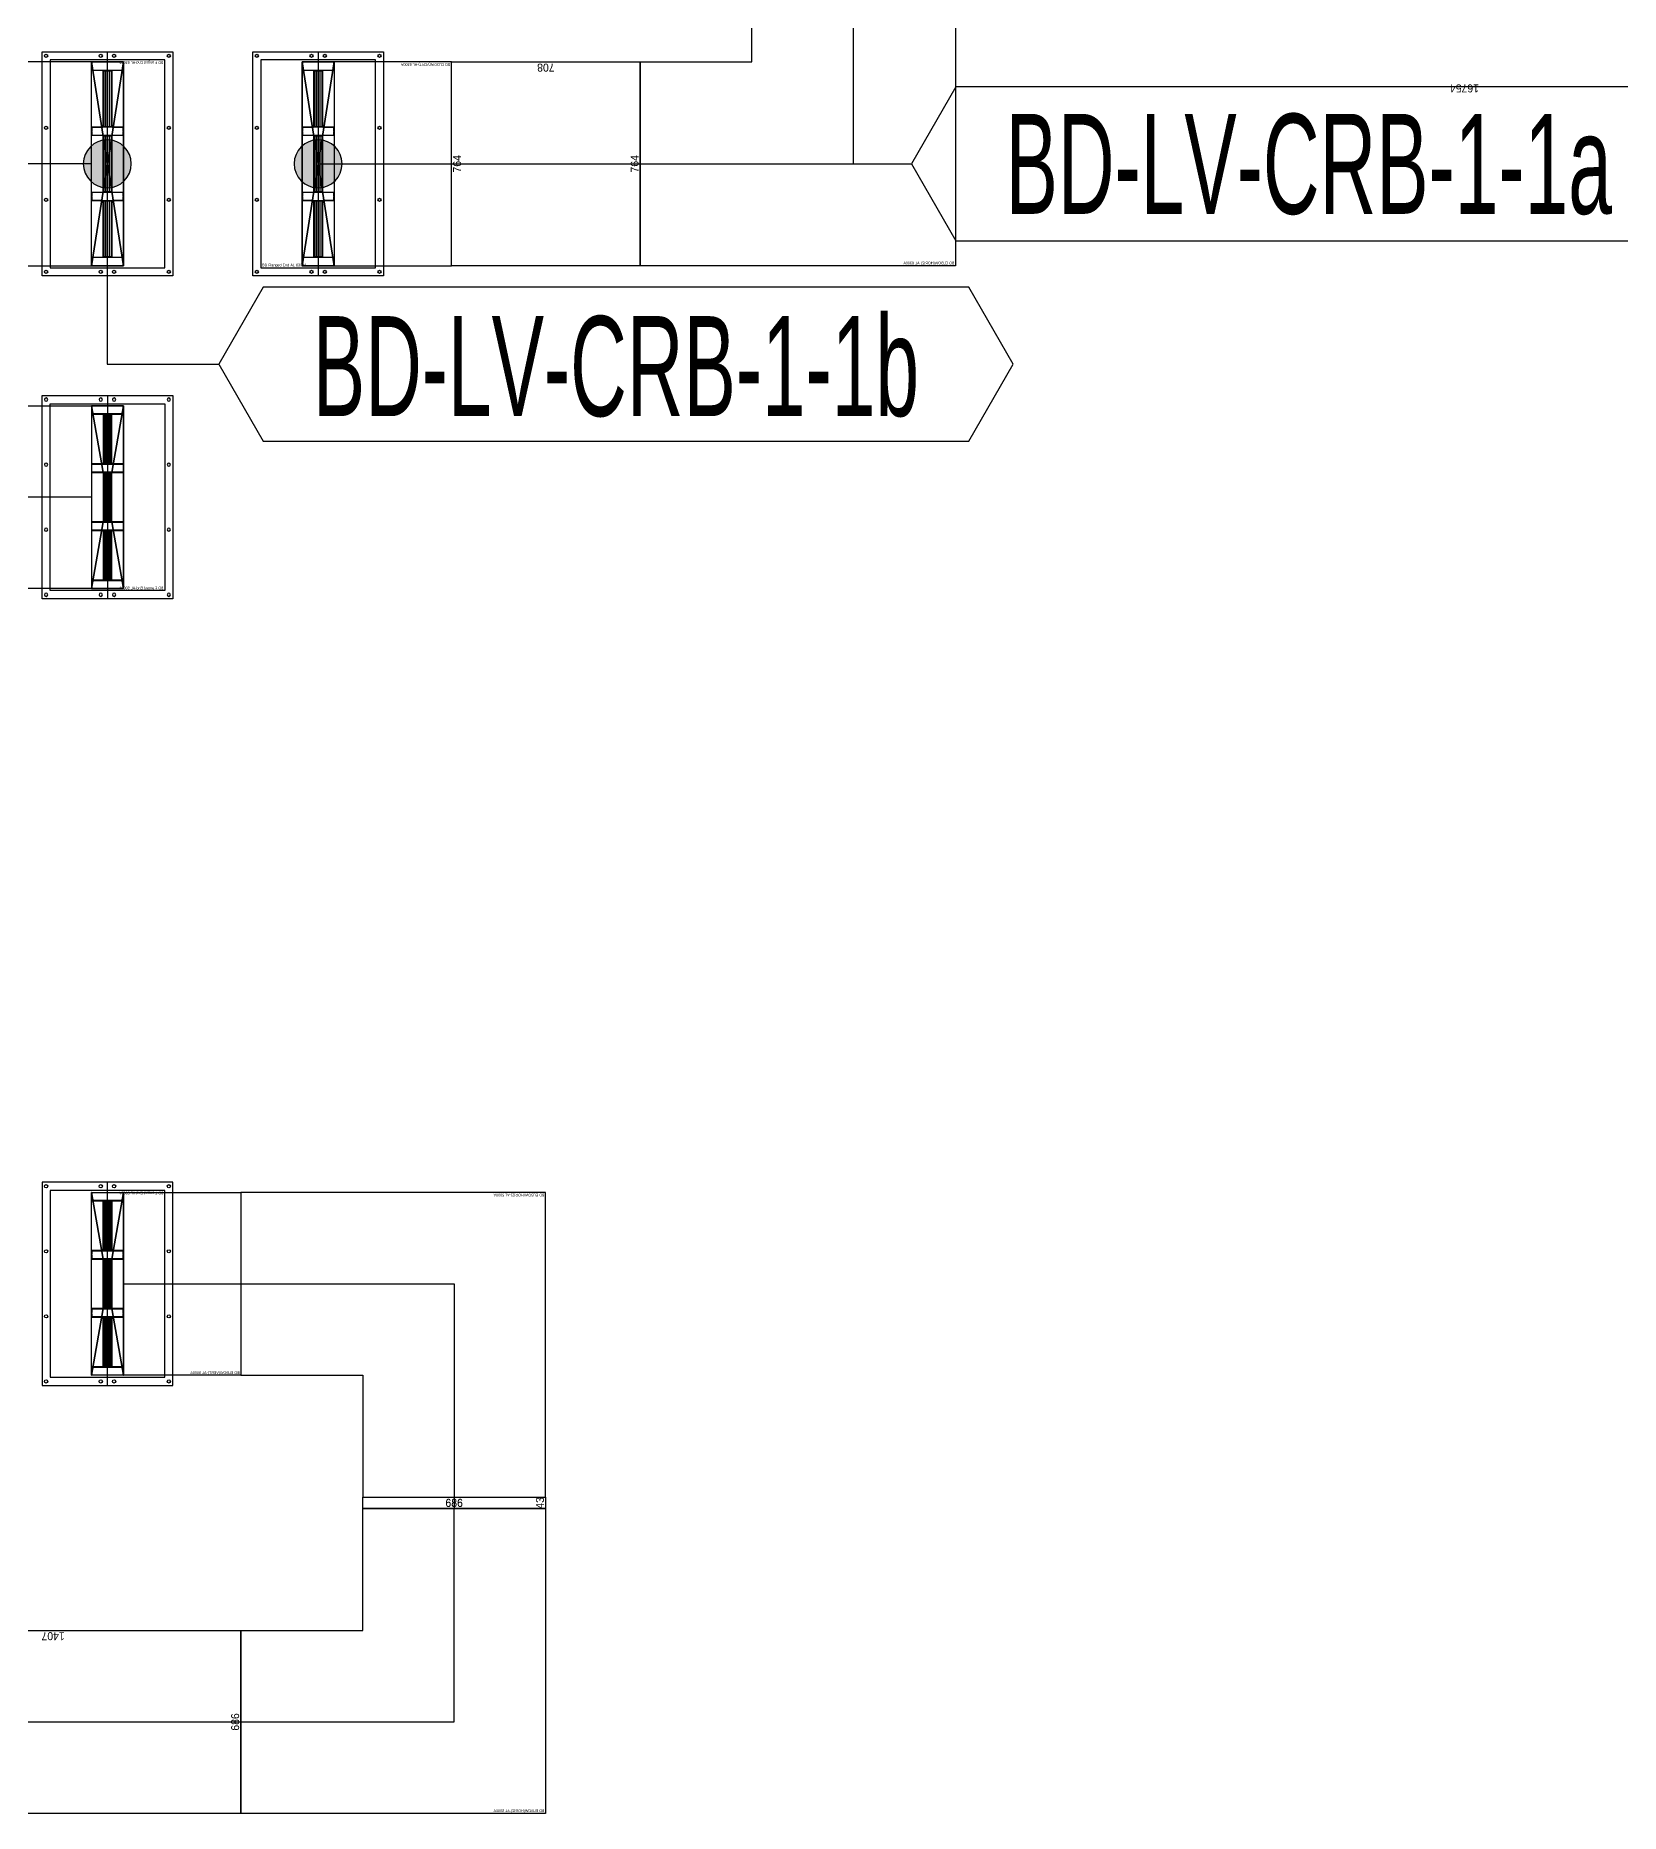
# Model space of a CAD drawing. Header units: millimetres. Extents: x 28486 to 374549, y -351975 to 868946.
# Drawn here: x 316325 to 322268, y -318736 to -312069 of the extents above; entities that cross this region are included whole.
import ezdxf
from ezdxf.enums import TextEntityAlignment as Align

# ---------------------------------------------------------------- set-up
doc = ezdxf.new("R2010")
doc.units = ezdxf.units.MM
doc.header["$LTSCALE"] = 150
doc.layers.get('Defpoints').update_dxf_attribs({"color": 150})
for name, color, linetype in [('-----27 Bus Duct_LV_380-220V', 200, 'Continuous'), ('-----27 Bus Duct_LV_380-220V_UT', 41, 'Continuous'), ('-----27 Bus Duct_LV_380-220V_UT B', 71, 'Continuous'), ('-----29 주기', 1, 'Continuous'), ('-----30 Text', 2, 'Continuous'), ('-----99 Cable Schedule', 2, 'Continuous')]:
    doc.layers.add(name, color=color, linetype=linetype)
doc.styles.add('ELEC', font='')
doc.styles.get("Standard").update_dxf_attribs({"font": ''})
doc.styles.get('ELEC').set_extended_font_data('Dotum')
doc.styles.get('Standard').set_extended_font_data('Dotum')
doc.dimstyles.new('전기통신참고용-치수', dxfattribs={"dimscale": 15, "dimtxt": 2, "dimasz": 0, "dimexe": 0, "dimexo": 0, "dimgap": 0.4, "dimtad": 4, "dimdec": 0, "dimzin": 0, "dimdsep": 46, "dimtxsty": 'Standard', "dimblk": 'NONE', "dimcen": 0, "dimse1": 1, "dimse2": 1, "dimsd1": 1, "dimsd2": 1, "dimclrd": 8, "dimclre": 8, "dimclrt": 8, "dimadec": 0, "dimazin": 0, "dimtfac": 1, "dimtdec": 0, "dimtix": 1, "dimtmove": 2, "dimatfit": 0, "dimldrblk": 'NONE', "dimfxl": 2, "dimtolj": 1, "dimtzin": 0, "dimarcsym": 0})

# ---------------------------------------------------------------- blocks, each defined once
blk = doc.blocks.new('*U5')
at = {"color": 0}
blk.add_line((-3.637978807091713e-12, 420.5000000000036), (-3.637978807091713e-12, -420.5), dxfattribs=at)
at = {"color": 1}
for p, q in [((60, 382), (-60, -382)), ((-60, 382), (60, -382))]:
    blk.add_line(p, q, dxfattribs=at)
at = {"color": 0}
for points in [[(244.9999999999964, -420.5), (-245.0000000000036, -420.5), (-245.0000000000036, 420.5000000000036), (244.9999999999964, 420.5000000000036)], [(-215.0000000000036, -389.4999999999964), (214.9999999999964, -389.4999999999964), (214.9999999999964, 389.5000000000036), (-215.0000000000036, 389.5000000000036)]]:
    blk.add_lwpolyline(points, close=True, dxfattribs=at)
at = {"color": 1}
blk.add_lwpolyline([(60, -382), (-60, -382), (-60, 382), (60, 382)], close=True, dxfattribs=at)
for points in [[(-60, 136, -0.414213562373095), (-58, 138), (-17.19999999999709, 138, 0.4142135623730951), (-16.19999999999709, 139), (-16.19999999999709, 349, 0.4142135623730951), (-17.19999999999709, 350), (-58, 350, -0.414213562373095), (-60, 352), (-60, 382, -0.4142135623730951), (-59, 381), (-59, 352, 0.4142135623730951), (-58, 351), (58, 351, 0.4142135623730951), (59, 352), (59, 381, -0.4142135623730951), (60, 382), (60, 352, -0.414213562373095), (58, 350), (17.19999999999709, 350, 0.4142135623730951), (16.19999999999709, 349), (16.19999999999709, 139, 0.4142135623730951), (17.19999999999709, 138), (58, 138, -0.414213562373095), (60, 136), (60.00000000000728, 124, -0.4142135623730951), (59.00000000000728, 125), (59, 136, 0.414213562373095), (58, 137), (-58, 137, 0.4142135623730951), (-59, 136), (-58.99999999999272, 125, -0.4142135623730951), (-59.99999999999272, 124), (-59.99999999999272, 124), (-59.99999999999272, 124), (-59.99999999999272, 124)], [(-15.19999999999709, 139), (-15.19999999999709, 349, -0.414213562373095), (-14.19999999999709, 350), (14.19999999999709, 350, -0.414213562373095), (15.19999999999709, 349), (15.19999999999709, 139, -0.414213562373095), (14.19999999999709, 138), (-14.19999999999709, 138, -0.414213562373095)], [(-14.19999999999709, 140), (-14.19999999999709, 348, -0.414213562373095), (-13.19999999999709, 349), (-8.85000000000582, 349, -0.414213562373095), (-7.850000000005821, 348), (-7.850000000005821, 140, -0.414213562373095), (-8.85000000000582, 139), (-13.19999999999709, 139, -0.414213562373095)], [(-6.849999999998545, 140), (-6.849999999998545, 348, -0.414213562373095), (-5.849999999998545, 349), (-1.500000000007276, 349, -0.414213562373095), (-0.500000000007276, 348), (-0.500000000007276, 140, -0.414213562373095), (-1.500000000007276, 139), (-5.849999999998545, 139, -0.414213562373095)], [(0.500000000007276, 140), (0.500000000007276, 348, -0.414213562373095), (1.500000000007276, 349), (5.849999999998545, 349, -0.414213562373095), (6.849999999998545, 348), (6.849999999998545, 140, -0.414213562373095), (5.849999999998545, 139), (1.500000000007276, 139, -0.414213562373095)], [(7.850000000005821, 140), (7.850000000005821, 348, -0.414213562373095), (8.85000000000582, 349), (13.19999999999709, 349, -0.414213562373095), (14.19999999999709, 348), (14.19999999999709, 140, -0.414213562373095), (13.19999999999709, 139), (8.85000000000582, 139, -0.414213562373095)], [(-60, -108, -0.414213562373095), (-58, -106), (-17.19999999999709, -106, 0.4142135623730951), (-16.19999999999709, -105), (-16.19999999999709, 105, 0.4142135623730951), (-17.19999999999709, 106), (-58, 106, -0.414213562373095), (-60, 108), (-59.99999999999272, 122, -0.4142135623730951), (-58.99999999999272, 121), (-59, 108, 0.4142135623730951), (-58, 107), (58, 107, 0.4142135623730951), (59, 108), (59.00000000000728, 121, -0.4142135623730951), (60.00000000000728, 122), (60, 108, -0.414213562373095), (58, 106), (17.19999999999709, 106, 0.4142135623730951), (16.19999999999709, 105), (16.19999999999709, -105, 0.4142135623730951), (17.19999999999709, -106), (58, -106, -0.414213562373095), (60, -108), (60, -121, -0.4142135623730951), (59, -120), (59, -108, 0.414213562373095), (58, -107), (-58, -107, 0.4142135623730951), (-59, -108), (-59, -120, -0.4142135623730951), (-60, -121), (-60, -121), (-60, -121), (-60, -121)], [(-15.19999999999709, -105), (-15.19999999999709, 105, -0.414213562373095), (-14.19999999999709, 106), (14.19999999999709, 106, -0.414213562373095), (15.19999999999709, 105), (15.19999999999709, -105, -0.414213562373095), (14.19999999999709, -106), (-14.19999999999709, -106, -0.414213562373095)], [(-14.19999999999709, -104), (-14.19999999999709, 104, -0.414213562373095), (-13.19999999999709, 105), (-8.85000000000582, 105, -0.414213562373095), (-7.850000000005821, 104), (-7.850000000005821, -104, -0.414213562373095), (-8.85000000000582, -105), (-13.19999999999709, -105, -0.414213562373095)], [(-6.849999999998545, -104), (-6.849999999998545, 104, -0.414213562373095), (-5.849999999998545, 105), (-1.500000000007276, 105, -0.414213562373095), (-0.500000000007276, 104), (-0.500000000007276, -104, -0.414213562373095), (-1.500000000007276, -105), (-5.849999999998545, -105, -0.414213562373095)], [(0.500000000007276, -104), (0.500000000007276, 104, -0.414213562373095), (1.500000000007276, 105), (5.849999999998545, 105, -0.414213562373095), (6.849999999998545, 104), (6.849999999998545, -104, -0.414213562373095), (5.849999999998545, -105), (1.500000000007276, -105, -0.414213562373095)], [(7.850000000005821, -104), (7.850000000005821, 104, -0.414213562373095), (8.85000000000582, 105), (13.19999999999709, 105, -0.414213562373095), (14.19999999999709, 104), (14.19999999999709, -104, -0.414213562373095), (13.19999999999709, -105), (8.85000000000582, -105, -0.414213562373095)], [(-60, -352, -0.414213562373095), (-58, -350), (-17.19999999999709, -350, 0.4142135623730951), (-16.19999999999709, -349), (-16.19999999999709, -139, 0.4142135623730951), (-17.19999999999709, -138), (-58, -138, -0.414213562373095), (-60, -136), (-59.99999999999272, -123, -0.4142135623730951), (-58.99999999999272, -124), (-59, -136, 0.4142135623730951), (-58, -137), (58, -137, 0.4142135623730951), (59, -136), (59.00000000000728, -124, -0.4142135623730951), (60.00000000000728, -123), (60, -136, -0.414213562373095), (58, -138), (17.19999999999709, -138, 0.4142135623730951), (16.19999999999709, -139), (16.19999999999709, -349, 0.4142135623730951), (17.19999999999709, -350), (58, -350, -0.414213562373095), (60, -352), (60, -382, -0.4142135623730951), (59, -381), (59, -352, 0.414213562373095), (58, -351), (-58, -351, 0.4142135623730951), (-59, -352), (-59, -381, -0.4142135623730951), (-60, -382), (-60, -382), (-60, -382), (-60, -382)], [(-15.19999999999709, -349), (-15.19999999999709, -139, -0.414213562373095), (-14.19999999999709, -138), (14.19999999999709, -138, -0.414213562373095), (15.19999999999709, -139), (15.19999999999709, -349, -0.414213562373095), (14.19999999999709, -350), (-14.19999999999709, -350, -0.414213562373095)], [(-14.19999999999709, -348), (-14.19999999999709, -140, -0.414213562373095), (-13.19999999999709, -139), (-8.85000000000582, -139, -0.414213562373095), (-7.850000000005821, -140), (-7.850000000005821, -348, -0.414213562373095), (-8.85000000000582, -349), (-13.19999999999709, -349, -0.414213562373095)], [(-6.849999999998545, -348), (-6.849999999998545, -140, -0.414213562373095), (-5.849999999998545, -139), (-1.500000000007276, -139, -0.414213562373095), (-0.500000000007276, -140), (-0.500000000007276, -348, -0.414213562373095), (-1.500000000007276, -349), (-5.849999999998545, -349, -0.414213562373095)], [(0.500000000007276, -348), (0.500000000007276, -140, -0.414213562373095), (1.500000000007276, -139), (5.849999999998545, -139, -0.414213562373095), (6.849999999998545, -140), (6.849999999998545, -348, -0.414213562373095), (5.849999999998545, -349), (1.500000000007276, -349, -0.414213562373095)], [(7.850000000005821, -348), (7.850000000005821, -140, -0.414213562373095), (8.85000000000582, -139), (13.19999999999709, -139, -0.414213562373095), (14.19999999999709, -140), (14.19999999999709, -348, -0.414213562373095), (13.19999999999709, -349), (8.85000000000582, -349, -0.414213562373095)]]:
    blk.add_lwpolyline(points, format="xyb", close=True, dxfattribs=at)
at = {"color": 0}
for centre in [(-230.0000000000036, 405.0000000000036), (-25.00000000000364, 405.0000000000036), (24.99999999999636, 405.0000000000036), (229.9999999999964, 405.0000000000036), (-230.0000000000036, 135.0000000000036), (229.9999999999964, 135.0000000000036), (-230.0000000000036, -134.9999999999964), (229.9999999999964, -134.9999999999964), (-230.0000000000036, -404.9999999999964), (-25.00000000000364, -404.9999999999964), (24.99999999999636, -404.9999999999964), (229.9999999999964, -404.9999999999964)]:
    blk.add_circle(centre, 6, dxfattribs=at)
at = {"color": 0, "style": 'ELEC'}
blk.add_text('BD Flanged End-AL 6300A', height=10, dxfattribs=at).set_placement((-210.0000000000036, -379.4999999999964), align=Align.MIDDLE_LEFT)
blk = doc.blocks.new('*U7')
at = {"color": 1}
for p, q in [((340, 382), (220, -382)), ((220, 382), (340, -382))]:
    blk.add_line(p, q, dxfattribs=at)
at = {"color": 0}
blk.add_lwpolyline([(-220.0000000000036, -382), (219.9999999999964, -382), (219.9999999999964, 382), (-220.0000000000036, 382)], close=True, dxfattribs=at)
blk.add_lwpolyline([(219.9999999999964, -382), (339.9999999999964, -382), (339.9999999999964, 382), (219.9999999999964, 382)], dxfattribs=at)
at = {"color": 1}
for points in [[(220, 136, -0.414213562373095), (222, 138), (262.8000000000029, 138, 0.4142135623730951), (263.8000000000029, 139), (263.8000000000029, 349, 0.4142135623730951), (262.8000000000029, 350), (222, 350, -0.414213562373095), (220, 352), (220, 382, -0.4142135623730951), (221, 381), (221, 352, 0.4142135623730951), (222, 351), (338, 351, 0.4142135623730951), (339, 352), (339, 381, -0.4142135623730951), (340, 382), (340, 352, -0.414213562373095), (338, 350), (297.1999999999971, 350, 0.4142135623730951), (296.1999999999971, 349), (296.1999999999971, 139, 0.4142135623730951), (297.1999999999971, 138), (338, 138, -0.414213562373095), (340, 136), (340.0000000000073, 124, -0.4142135623730951), (339.0000000000073, 125), (339, 136, 0.414213562373095), (338, 137), (222, 137, 0.4142135623730951), (221, 136), (221.0000000000073, 125, -0.4142135623730951), (220.0000000000073, 124), (220.0000000000073, 124), (220.0000000000073, 124), (220.0000000000073, 124)], [(264.8000000000029, 139), (264.8000000000029, 349, -0.414213562373095), (265.8000000000029, 350), (294.1999999999971, 350, -0.414213562373095), (295.1999999999971, 349), (295.1999999999971, 139, -0.414213562373095), (294.1999999999971, 138), (265.8000000000029, 138, -0.414213562373095)], [(265.8000000000029, 140), (265.8000000000029, 348, -0.414213562373095), (266.8000000000029, 349), (271.1499999999942, 349, -0.414213562373095), (272.1499999999942, 348), (272.1499999999942, 140, -0.414213562373095), (271.1499999999942, 139), (266.8000000000029, 139, -0.414213562373095)], [(273.1500000000015, 140), (273.1500000000015, 348, -0.414213562373095), (274.1500000000015, 349), (278.4999999999927, 349, -0.414213562373095), (279.4999999999927, 348), (279.4999999999927, 140, -0.414213562373095), (278.4999999999927, 139), (274.1500000000015, 139, -0.414213562373095)], [(280.5000000000073, 140), (280.5000000000073, 348, -0.414213562373095), (281.5000000000073, 349), (285.8499999999985, 349, -0.414213562373095), (286.8499999999985, 348), (286.8499999999985, 140, -0.414213562373095), (285.8499999999985, 139), (281.5000000000073, 139, -0.414213562373095)], [(287.8500000000058, 140), (287.8500000000058, 348, -0.414213562373095), (288.8500000000058, 349), (293.1999999999971, 349, -0.414213562373095), (294.1999999999971, 348), (294.1999999999971, 140, -0.414213562373095), (293.1999999999971, 139), (288.8500000000058, 139, -0.414213562373095)], [(220, -108, -0.414213562373095), (222, -106), (262.8000000000029, -106, 0.4142135623730951), (263.8000000000029, -105), (263.8000000000029, 105, 0.4142135623730951), (262.8000000000029, 106), (222, 106, -0.414213562373095), (220, 108), (220.0000000000073, 122, -0.4142135623730951), (221.0000000000073, 121), (221, 108, 0.4142135623730951), (222, 107), (338, 107, 0.4142135623730951), (339, 108), (339.0000000000073, 121, -0.4142135623730951), (340.0000000000073, 122), (340, 108, -0.414213562373095), (338, 106), (297.1999999999971, 106, 0.4142135623730951), (296.1999999999971, 105), (296.1999999999971, -105, 0.4142135623730951), (297.1999999999971, -106), (338, -106, -0.414213562373095), (340, -108), (340, -121, -0.4142135623730951), (339, -120), (339, -108, 0.414213562373095), (338, -107), (222, -107, 0.4142135623730951), (221, -108), (221, -120, -0.4142135623730951), (220, -121), (220, -121), (220, -121), (220, -121)], [(264.8000000000029, -105), (264.8000000000029, 105, -0.414213562373095), (265.8000000000029, 106), (294.1999999999971, 106, -0.414213562373095), (295.1999999999971, 105), (295.1999999999971, -105, -0.414213562373095), (294.1999999999971, -106), (265.8000000000029, -106, -0.414213562373095)], [(265.8000000000029, -104), (265.8000000000029, 104, -0.414213562373095), (266.8000000000029, 105), (271.1499999999942, 105, -0.414213562373095), (272.1499999999942, 104), (272.1499999999942, -104, -0.414213562373095), (271.1499999999942, -105), (266.8000000000029, -105, -0.414213562373095)], [(273.1500000000015, -104), (273.1500000000015, 104, -0.414213562373095), (274.1500000000015, 105), (278.4999999999927, 105, -0.414213562373095), (279.4999999999927, 104), (279.4999999999927, -104, -0.414213562373095), (278.4999999999927, -105), (274.1500000000015, -105, -0.414213562373095)], [(280.5000000000073, -104), (280.5000000000073, 104, -0.414213562373095), (281.5000000000073, 105), (285.8499999999985, 105, -0.414213562373095), (286.8499999999985, 104), (286.8499999999985, -104, -0.414213562373095), (285.8499999999985, -105), (281.5000000000073, -105, -0.414213562373095)], [(287.8500000000058, -104), (287.8500000000058, 104, -0.414213562373095), (288.8500000000058, 105), (293.1999999999971, 105, -0.414213562373095), (294.1999999999971, 104), (294.1999999999971, -104, -0.414213562373095), (293.1999999999971, -105), (288.8500000000058, -105, -0.414213562373095)], [(220, -352, -0.414213562373095), (222, -350), (262.8000000000029, -350, 0.4142135623730951), (263.8000000000029, -349), (263.8000000000029, -139, 0.4142135623730951), (262.8000000000029, -138), (222, -138, -0.414213562373095), (220, -136), (220.0000000000073, -123, -0.4142135623730951), (221.0000000000073, -124), (221, -136, 0.4142135623730951), (222, -137), (338, -137, 0.4142135623730951), (339, -136), (339.0000000000073, -124, -0.4142135623730951), (340.0000000000073, -123), (340, -136, -0.414213562373095), (338, -138), (297.1999999999971, -138, 0.4142135623730951), (296.1999999999971, -139), (296.1999999999971, -349, 0.4142135623730951), (297.1999999999971, -350), (338, -350, -0.414213562373095), (340, -352), (340, -382, -0.4142135623730951), (339, -381), (339, -352, 0.414213562373095), (338, -351), (222, -351, 0.4142135623730951), (221, -352), (221, -381, -0.4142135623730951), (220, -382), (220, -382), (220, -382), (220, -382)], [(264.8000000000029, -349), (264.8000000000029, -139, -0.414213562373095), (265.8000000000029, -138), (294.1999999999971, -138, -0.414213562373095), (295.1999999999971, -139), (295.1999999999971, -349, -0.414213562373095), (294.1999999999971, -350), (265.8000000000029, -350, -0.414213562373095)], [(265.8000000000029, -348), (265.8000000000029, -140, -0.414213562373095), (266.8000000000029, -139), (271.1499999999942, -139, -0.414213562373095), (272.1499999999942, -140), (272.1499999999942, -348, -0.414213562373095), (271.1499999999942, -349), (266.8000000000029, -349, -0.414213562373095)], [(273.1500000000015, -348), (273.1500000000015, -140, -0.414213562373095), (274.1500000000015, -139), (278.4999999999927, -139, -0.414213562373095), (279.4999999999927, -140), (279.4999999999927, -348, -0.414213562373095), (278.4999999999927, -349), (274.1500000000015, -349, -0.414213562373095)], [(280.5000000000073, -348), (280.5000000000073, -140, -0.414213562373095), (281.5000000000073, -139), (285.8499999999985, -139, -0.414213562373095), (286.8499999999985, -140), (286.8499999999985, -348, -0.414213562373095), (285.8499999999985, -349), (281.5000000000073, -349, -0.414213562373095)], [(287.8500000000058, -348), (287.8500000000058, -140, -0.414213562373095), (288.8500000000058, -139), (293.1999999999971, -139, -0.414213562373095), (294.1999999999971, -140), (294.1999999999971, -348, -0.414213562373095), (293.1999999999971, -349), (288.8500000000058, -349, -0.414213562373095)]]:
    blk.add_lwpolyline(points, format="xyb", close=True, dxfattribs=at)
blk.add_lwpolyline([(220, 0), (-220, 0)], dxfattribs=at)
at = {"color": 0, "style": 'ELEC'}
blk.add_text('BD ELBOW(VERT)-AL 6300A', height=10, dxfattribs=at).set_placement((-215.0000000000036, -372), align=Align.MIDDLE_LEFT)
blk = doc.blocks.new('*U79')
at = {"color": 1}
for p, q in [((60, 343), (-60, -343)), ((-60, 343), (60, -343))]:
    blk.add_line(p, q, dxfattribs=at)
at = {"color": 0}
blk.add_line((-3.637978807091713e-12, 381.5), (-3.637978807091713e-12, -381.4999999999964), dxfattribs=at)
for points in [[(-245.0000000000037, -381.4999999999964), (244.9999999999964, -381.4999999999964), (244.9999999999964, 381.5), (-245.0000000000036, 381.5)], [(-215.0000000000036, -350.4999999999964), (214.9999999999964, -350.4999999999964), (214.9999999999964, 350.5000000000036), (-215.0000000000036, 350.5000000000036)]]:
    blk.add_lwpolyline(points, close=True, dxfattribs=at)
at = {"color": 1}
blk.add_lwpolyline([(60, -343), (-60, -343), (-60, 343), (60, 343)], close=True, dxfattribs=at)
for points in [[(-60, 123, -0.414213562373095), (-58, 125), (-17.19999999999709, 125, 0.4142135623730951), (-16.19999999999709, 126), (-16.19999999999709, 310, 0.4142135623730951), (-17.19999999999709, 311), (-58, 311, -0.414213562373095), (-60, 313), (-60, 343, -0.4142135623730951), (-59, 342), (-59, 313, 0.4142135623730951), (-58, 312), (58, 312, 0.4142135623730951), (59, 313), (59, 342, -0.4142135623730951), (60, 343), (60, 313, -0.414213562373095), (58, 311), (17.19999999999709, 311, 0.4142135623730951), (16.19999999999709, 310), (16.19999999999709, 126, 0.4142135623730951), (17.19999999999709, 125), (58, 125, -0.414213562373095), (60, 123), (60.00000000000728, 111, -0.4142135623730951), (59.00000000000728, 112), (59, 123, 0.414213562373095), (58, 124), (-58, 124, 0.4142135623730951), (-59, 123), (-58.99999999999272, 112, -0.4142135623730951), (-59.99999999999272, 111), (-59.99999999999272, 111), (-59.99999999999272, 111), (-59.99999999999272, 111)], [(-15.19999999999709, 126), (-15.19999999999709, 310, -0.414213562373095), (-14.19999999999709, 311), (14.19999999999709, 311, -0.414213562373095), (15.19999999999709, 310), (15.19999999999709, 126, -0.414213562373095), (14.19999999999709, 125), (-14.19999999999709, 125, -0.414213562373095)], [(-14.19999999999709, 127), (-14.19999999999709, 309, -0.414213562373095), (-13.19999999999709, 310), (-8.85000000000582, 310, -0.414213562373095), (-7.850000000005821, 309), (-7.850000000005821, 127, -0.414213562373095), (-8.85000000000582, 126), (-13.19999999999709, 126, -0.414213562373095)], [(-6.849999999998545, 127), (-6.849999999998545, 309, -0.414213562373095), (-5.849999999998545, 310), (-1.500000000007276, 310, -0.414213562373095), (-0.500000000007276, 309), (-0.500000000007276, 127, -0.414213562373095), (-1.500000000007276, 126), (-5.849999999998545, 126, -0.414213562373095)], [(0.500000000007276, 127), (0.500000000007276, 309, -0.414213562373095), (1.500000000007276, 310), (5.849999999998545, 310, -0.414213562373095), (6.849999999998545, 309), (6.849999999998545, 127, -0.414213562373095), (5.849999999998545, 126), (1.500000000007276, 126, -0.414213562373095)], [(7.850000000005821, 127), (7.850000000005821, 309, -0.414213562373095), (8.85000000000582, 310), (13.19999999999709, 310, -0.414213562373095), (14.19999999999709, 309), (14.19999999999709, 127, -0.414213562373095), (13.19999999999709, 126), (8.85000000000582, 126, -0.414213562373095)], [(-60, -95, -0.414213562373095), (-58, -93), (-17.19999999999709, -93, 0.4142135623730951), (-16.19999999999709, -92), (-16.19999999999709, 92, 0.4142135623730951), (-17.19999999999709, 93), (-58, 93, -0.414213562373095), (-60, 95), (-59.99999999999272, 109, -0.4142135623730951), (-58.99999999999272, 108), (-59, 95, 0.4142135623730951), (-58, 94), (58, 94, 0.4142135623730951), (59, 95), (59.00000000000728, 108, -0.4142135623730951), (60.00000000000728, 109), (60, 95, -0.414213562373095), (58, 93), (17.19999999999709, 93, 0.4142135623730951), (16.19999999999709, 92), (16.19999999999709, -92, 0.4142135623730951), (17.19999999999709, -93), (58, -93, -0.414213562373095), (60, -95), (60, -108, -0.4142135623730951), (59, -107), (59, -95, 0.414213562373095), (58, -94), (-58, -94, 0.4142135623730951), (-59, -95), (-59, -107, -0.4142135623730951), (-60, -108), (-60, -108), (-60, -108), (-60, -108)], [(-15.19999999999709, -92), (-15.19999999999709, 92, -0.414213562373095), (-14.19999999999709, 93), (14.19999999999709, 93, -0.414213562373095), (15.19999999999709, 92), (15.19999999999709, -92, -0.414213562373095), (14.19999999999709, -93), (-14.19999999999709, -93, -0.414213562373095)], [(-14.19999999999709, -91), (-14.19999999999709, 91, -0.414213562373095), (-13.19999999999709, 92), (-8.85000000000582, 92, -0.414213562373095), (-7.850000000005821, 91), (-7.850000000005821, -91, -0.414213562373095), (-8.85000000000582, -92), (-13.19999999999709, -92, -0.414213562373095)], [(-6.849999999998545, -91), (-6.849999999998545, 91, -0.414213562373095), (-5.849999999998545, 92), (-1.500000000007276, 92, -0.414213562373095), (-0.500000000007276, 91), (-0.500000000007276, -91, -0.414213562373095), (-1.500000000007276, -92), (-5.849999999998545, -92, -0.414213562373095)], [(0.500000000007276, -91), (0.500000000007276, 91, -0.414213562373095), (1.500000000007276, 92), (5.849999999998545, 92, -0.414213562373095), (6.849999999998545, 91), (6.849999999998545, -91, -0.414213562373095), (5.849999999998545, -92), (1.500000000007276, -92, -0.414213562373095)], [(7.850000000005821, -91), (7.850000000005821, 91, -0.414213562373095), (8.85000000000582, 92), (13.19999999999709, 92, -0.414213562373095), (14.19999999999709, 91), (14.19999999999709, -91, -0.414213562373095), (13.19999999999709, -92), (8.85000000000582, -92, -0.414213562373095)], [(-60, -313, -0.414213562373095), (-58, -311), (-17.19999999999709, -311, 0.4142135623730951), (-16.19999999999709, -310), (-16.19999999999709, -126, 0.4142135623730951), (-17.19999999999709, -125), (-58, -125, -0.414213562373095), (-60, -123), (-59.99999999999272, -110, -0.4142135623730951), (-58.99999999999272, -111), (-59, -123, 0.4142135623730951), (-58, -124), (58, -124, 0.4142135623730951), (59, -123), (59.00000000000728, -111, -0.4142135623730951), (60.00000000000728, -110), (60, -123, -0.414213562373095), (58, -125), (17.19999999999709, -125, 0.4142135623730951), (16.19999999999709, -126), (16.19999999999709, -310, 0.4142135623730951), (17.19999999999709, -311), (58, -311, -0.414213562373095), (60, -313), (60, -343, -0.4142135623730951), (59, -342), (59, -313, 0.414213562373095), (58, -312), (-58, -312, 0.4142135623730951), (-59, -313), (-59, -342, -0.4142135623730951), (-60, -343), (-60, -343), (-60, -343), (-60, -343)], [(-15.19999999999709, -310), (-15.19999999999709, -126, -0.414213562373095), (-14.19999999999709, -125), (14.19999999999709, -125, -0.414213562373095), (15.19999999999709, -126), (15.19999999999709, -310, -0.414213562373095), (14.19999999999709, -311), (-14.19999999999709, -311, -0.414213562373095)], [(-14.19999999999709, -309), (-14.19999999999709, -127, -0.414213562373095), (-13.19999999999709, -126), (-8.85000000000582, -126, -0.414213562373095), (-7.850000000005821, -127), (-7.850000000005821, -309, -0.414213562373095), (-8.85000000000582, -310), (-13.19999999999709, -310, -0.414213562373095)], [(-6.849999999998545, -309), (-6.849999999998545, -127, -0.414213562373095), (-5.849999999998545, -126), (-1.500000000007276, -126, -0.414213562373095), (-0.500000000007276, -127), (-0.500000000007276, -309, -0.414213562373095), (-1.500000000007276, -310), (-5.849999999998545, -310, -0.414213562373095)], [(0.500000000007276, -309), (0.500000000007276, -127, -0.414213562373095), (1.500000000007276, -126), (5.849999999998545, -126, -0.414213562373095), (6.849999999998545, -127), (6.849999999998545, -309, -0.414213562373095), (5.849999999998545, -310), (1.500000000007276, -310, -0.414213562373095)], [(7.850000000005821, -309), (7.850000000005821, -127, -0.414213562373095), (8.85000000000582, -126), (13.19999999999709, -126, -0.414213562373095), (14.19999999999709, -127), (14.19999999999709, -309, -0.414213562373095), (13.19999999999709, -310), (8.85000000000582, -310, -0.414213562373095)]]:
    blk.add_lwpolyline(points, format="xyb", close=True, dxfattribs=at)
at = {"color": 0}
for centre in [(-230.0000000000036, 366.0000000000036), (-25.00000000000364, 366.0000000000036), (24.99999999999636, 366.0000000000036), (229.9999999999964, 366.0000000000036), (-230.0000000000036, 122.0000000000036), (229.9999999999964, 122.0000000000036), (-230.0000000000036, -121.9999999999964), (229.9999999999964, -121.9999999999964), (-230.0000000000036, -365.9999999999964), (-25.00000000000364, -365.9999999999964), (24.99999999999636, -365.9999999999964), (229.9999999999964, -365.9999999999964)]:
    blk.add_circle(centre, 6, dxfattribs=at)
at = {"color": 0, "style": 'ELEC'}
blk.add_text('BD Flanged End-AL 5000A', height=10, dxfattribs=at).set_placement((-210.0000000000036, -340.4999999999964), align=Align.MIDDLE_LEFT)
blk = doc.blocks.new('*U69')
at = {"color": 1}
for p, q in [((340, 343), (220, -343)), ((220, 343), (340, -343))]:
    blk.add_line(p, q, dxfattribs=at)
at = {"color": 0}
blk.add_lwpolyline([(-220.0000000000036, -343), (219.9999999999964, -343), (219.9999999999964, 343), (-220.0000000000036, 343)], close=True, dxfattribs=at)
blk.add_lwpolyline([(219.9999999999964, -343), (339.9999999999964, -343), (339.9999999999964, 343), (219.9999999999964, 343)], dxfattribs=at)
at = {"color": 1}
for points in [[(220.0000000000036, 123, -0.414213562373095), (222.0000000000036, 125), (262.8000000000065, 125, 0.4142135623730951), (263.8000000000065, 126), (263.8000000000065, 310, 0.4142135623730951), (262.8000000000065, 311), (222.0000000000036, 311, -0.414213562373095), (220.0000000000036, 313), (220.0000000000036, 343, -0.4142135623730951), (221.0000000000036, 342), (221.0000000000036, 313, 0.4142135623730951), (222.0000000000036, 312), (338.0000000000036, 312, 0.4142135623730951), (339.0000000000036, 313), (339.0000000000036, 342, -0.4142135623730951), (340.0000000000036, 343), (340.0000000000036, 313, -0.414213562373095), (338.0000000000036, 311), (297.2000000000007, 311, 0.4142135623730951), (296.2000000000007, 310), (296.2000000000007, 126, 0.4142135623730951), (297.2000000000007, 125), (338.0000000000036, 125, -0.414213562373095), (340.0000000000036, 123), (340.0000000000109, 111, -0.4142135623730951), (339.0000000000109, 112), (339.0000000000036, 123, 0.414213562373095), (338.0000000000036, 124), (222.0000000000036, 124, 0.4142135623730951), (221.0000000000036, 123), (221.0000000000109, 112, -0.4142135623730951), (220.0000000000109, 111), (220.0000000000109, 111), (220.0000000000109, 111), (220.0000000000109, 111)], [(264.8000000000065, 126), (264.8000000000065, 310, -0.414213562373095), (265.8000000000065, 311), (294.2000000000007, 311, -0.414213562373095), (295.2000000000007, 310), (295.2000000000007, 126, -0.414213562373095), (294.2000000000007, 125), (265.8000000000065, 125, -0.414213562373095)], [(265.8000000000065, 127), (265.8000000000065, 309, -0.414213562373095), (266.8000000000065, 310), (271.1499999999978, 310, -0.414213562373095), (272.1499999999978, 309), (272.1499999999978, 127, -0.414213562373095), (271.1499999999978, 126), (266.8000000000065, 126, -0.414213562373095)], [(273.1500000000051, 127), (273.1500000000051, 309, -0.414213562373095), (274.1500000000051, 310), (278.4999999999964, 310, -0.414213562373095), (279.4999999999964, 309), (279.4999999999964, 127, -0.414213562373095), (278.4999999999964, 126), (274.1500000000051, 126, -0.414213562373095)], [(280.5000000000109, 127), (280.5000000000109, 309, -0.414213562373095), (281.5000000000109, 310), (285.8500000000022, 310, -0.414213562373095), (286.8500000000022, 309), (286.8500000000022, 127, -0.414213562373095), (285.8500000000022, 126), (281.5000000000109, 126, -0.414213562373095)], [(287.8500000000095, 127), (287.8500000000095, 309, -0.414213562373095), (288.8500000000095, 310), (293.2000000000007, 310, -0.414213562373095), (294.2000000000007, 309), (294.2000000000007, 127, -0.414213562373095), (293.2000000000007, 126), (288.8500000000095, 126, -0.414213562373095)], [(220.0000000000036, -95, -0.414213562373095), (222.0000000000036, -93), (262.8000000000065, -93, 0.4142135623730951), (263.8000000000065, -92), (263.8000000000065, 92, 0.4142135623730951), (262.8000000000065, 93), (222.0000000000036, 93, -0.414213562373095), (220.0000000000036, 95), (220.0000000000109, 109, -0.4142135623730951), (221.0000000000109, 108), (221.0000000000036, 95, 0.4142135623730951), (222.0000000000036, 94), (338.0000000000036, 94, 0.4142135623730951), (339.0000000000036, 95), (339.0000000000109, 108, -0.4142135623730951), (340.0000000000109, 109), (340.0000000000036, 95, -0.414213562373095), (338.0000000000036, 93), (297.2000000000007, 93, 0.4142135623730951), (296.2000000000007, 92), (296.2000000000007, -92, 0.4142135623730951), (297.2000000000007, -93), (338.0000000000036, -93, -0.414213562373095), (340.0000000000036, -95), (340.0000000000036, -108, -0.4142135623730951), (339.0000000000036, -107), (339.0000000000036, -95, 0.414213562373095), (338.0000000000036, -94), (222.0000000000036, -94, 0.4142135623730951), (221.0000000000036, -95), (221.0000000000036, -107, -0.4142135623730951), (220.0000000000036, -108), (220.0000000000036, -108), (220.0000000000036, -108), (220.0000000000036, -108)], [(264.8000000000065, -92), (264.8000000000065, 92, -0.414213562373095), (265.8000000000065, 93), (294.2000000000007, 93, -0.414213562373095), (295.2000000000007, 92), (295.2000000000007, -92, -0.414213562373095), (294.2000000000007, -93), (265.8000000000065, -93, -0.414213562373095)], [(265.8000000000065, -91), (265.8000000000065, 91, -0.414213562373095), (266.8000000000065, 92), (271.1499999999978, 92, -0.414213562373095), (272.1499999999978, 91), (272.1499999999978, -91, -0.414213562373095), (271.1499999999978, -92), (266.8000000000065, -92, -0.414213562373095)], [(273.1500000000051, -91), (273.1500000000051, 91, -0.414213562373095), (274.1500000000051, 92), (278.4999999999964, 92, -0.414213562373095), (279.4999999999964, 91), (279.4999999999964, -91, -0.414213562373095), (278.4999999999964, -92), (274.1500000000051, -92, -0.414213562373095)], [(280.5000000000109, -91), (280.5000000000109, 91, -0.414213562373095), (281.5000000000109, 92), (285.8500000000022, 92, -0.414213562373095), (286.8500000000022, 91), (286.8500000000022, -91, -0.414213562373095), (285.8500000000022, -92), (281.5000000000109, -92, -0.414213562373095)], [(287.8500000000095, -91), (287.8500000000095, 91, -0.414213562373095), (288.8500000000095, 92), (293.2000000000007, 92, -0.414213562373095), (294.2000000000007, 91), (294.2000000000007, -91, -0.414213562373095), (293.2000000000007, -92), (288.8500000000095, -92, -0.414213562373095)], [(220.0000000000036, -313, -0.414213562373095), (222.0000000000036, -311), (262.8000000000065, -311, 0.4142135623730951), (263.8000000000065, -310), (263.8000000000065, -126, 0.4142135623730951), (262.8000000000065, -125), (222.0000000000036, -125, -0.414213562373095), (220.0000000000036, -123), (220.0000000000109, -110, -0.4142135623730951), (221.0000000000109, -111), (221.0000000000036, -123, 0.4142135623730951), (222.0000000000036, -124), (338.0000000000036, -124, 0.4142135623730951), (339.0000000000036, -123), (339.0000000000109, -111, -0.4142135623730951), (340.0000000000109, -110), (340.0000000000036, -123, -0.414213562373095), (338.0000000000036, -125), (297.2000000000007, -125, 0.4142135623730951), (296.2000000000007, -126), (296.2000000000007, -310, 0.4142135623730951), (297.2000000000007, -311), (338.0000000000036, -311, -0.414213562373095), (340.0000000000036, -313), (340.0000000000036, -343, -0.4142135623730951), (339.0000000000036, -342), (339.0000000000036, -313, 0.414213562373095), (338.0000000000036, -312), (222.0000000000036, -312, 0.4142135623730951), (221.0000000000036, -313), (221.0000000000036, -342, -0.4142135623730951), (220.0000000000036, -343), (220.0000000000036, -343), (220.0000000000036, -343), (220.0000000000036, -343)], [(264.8000000000065, -310), (264.8000000000065, -126, -0.414213562373095), (265.8000000000065, -125), (294.2000000000007, -125, -0.414213562373095), (295.2000000000007, -126), (295.2000000000007, -310, -0.414213562373095), (294.2000000000007, -311), (265.8000000000065, -311, -0.414213562373095)], [(265.8000000000065, -309), (265.8000000000065, -127, -0.414213562373095), (266.8000000000065, -126), (271.1499999999978, -126, -0.414213562373095), (272.1499999999978, -127), (272.1499999999978, -309, -0.414213562373095), (271.1499999999978, -310), (266.8000000000065, -310, -0.414213562373095)], [(273.1500000000051, -309), (273.1500000000051, -127, -0.414213562373095), (274.1500000000051, -126), (278.4999999999964, -126, -0.414213562373095), (279.4999999999964, -127), (279.4999999999964, -309, -0.414213562373095), (278.4999999999964, -310), (274.1500000000051, -310, -0.414213562373095)], [(280.5000000000109, -309), (280.5000000000109, -127, -0.414213562373095), (281.5000000000109, -126), (285.8500000000022, -126, -0.414213562373095), (286.8500000000022, -127), (286.8500000000022, -309, -0.414213562373095), (285.8500000000022, -310), (281.5000000000109, -310, -0.414213562373095)], [(287.8500000000095, -309), (287.8500000000095, -127, -0.414213562373095), (288.8500000000095, -126), (293.2000000000007, -126, -0.414213562373095), (294.2000000000007, -127), (294.2000000000007, -309, -0.414213562373095), (293.2000000000007, -310), (288.8500000000095, -310, -0.414213562373095)]]:
    blk.add_lwpolyline(points, format="xyb", close=True, dxfattribs=at)
blk.add_lwpolyline([(220, 0), (-220, 0)], dxfattribs=at)
at = {"color": 0, "style": 'ELEC'}
blk.add_text('BD ELBOW(VERT)-AL 5000A', height=10, dxfattribs=at).set_placement((-215.0000000000036, -333), align=Align.MIDDLE_LEFT)
blk = doc.blocks.new('A$C9a0ab699')
h = blk.add_hatch(color=0)
edge = h.paths.add_edge_path()
edge.add_arc((2.182787284255028e-11, 2.299202606081963e-09), 64.0071934098378, 720.0000000000341, 1080.000000000034, ccw=False)
at = {"color": 0}
blk.add_circle((2.182787284255028e-11, 2.299202606081963e-09), 64.0071934098378, dxfattribs=at)
blk = doc.blocks.new('*D2087')
at = {"layer": 'Defpoints', "color": 0, "transparency": 16777216}
for p in [(686.0000000000017, 9792.999736901565), (686.0000000000962, 9792.999736901565), (8.597567102697212e-13, 5214.200477690247), (764.0000000000009, 5214.200477690247), (764.0000000000009, 5214.200477690247), (685.999999999999, -6961.001601814529)]:
    blk.add_point(p, dxfattribs=at)
at = {"color": 0, "transparency": 16777216, "insert": (382.0000000000009, 5193.1801249087), "char_height": 30, "attachment_point": 5}
blk.add_mtext('\\A1;{\\C0;764}', dxfattribs=at)
at = {"color": 0, "transparency": 16777216, "insert": (664.9796472185516, 1415.999067543518), "char_height": 30, "attachment_point": 5, "rotation": 90}
blk.add_mtext('\\A1;{\\C0;16754}', dxfattribs=at)
blk = doc.blocks.new('_None')
blk = doc.blocks.new('*D2088')
at = {"layer": 'Defpoints', "color": 0, "transparency": 16777216}
for p in [(764.0000000000011, 5214.200477690249), (764.0000000000992, 5214.200477690249), (764.0000000000009, 4506.200477673877), (-1.250555214937776e-12, -6961.001601814525), (685.9999999999987, -6961.001601814525), (685.9999999999987, -6961.001601814525)]:
    blk.add_point(p, dxfattribs=at)
at = {"color": 0, "transparency": 16777216, "insert": (742.9796472185539, 4860.200477682061), "char_height": 30, "attachment_point": 5, "rotation": 90}
blk.add_mtext('\\A1;{\\C0;708}', dxfattribs=at)
at = {"color": 0, "transparency": 16777216, "insert": (342.9999999999987, -6939.981249032979), "char_height": 30, "attachment_point": 5}
blk.add_mtext('\\A1;{\\C0;686}', dxfattribs=at)
blk = doc.blocks.new('*D2089')
at = {"layer": 'Defpoints', "color": 0, "transparency": 16777216}
for p in [(8.100187187665142e-13, 4506.200477673875), (764.0000000000007, 4506.200477673875), (764.0000000000007, 4506.200477673875)]:
    blk.add_point(p, dxfattribs=at)
at = {"color": 0, "transparency": 16777216, "insert": (382.0000000000007, 4527.220830455421), "char_height": 30, "attachment_point": 5}
blk.add_mtext('\\A1;{\\C0;764}', dxfattribs=at)
blk = doc.blocks.new('*U15')
at = {"color": 0}
blk.add_lwpolyline([(-382.0000000000036, -382), (799.9999999999964, -382), (799.9999999999964, 382), (381.9999999999964, 382), (381.9999999999964, 800), (-382.0000000000036, 800)], close=True, dxfattribs=at)
at = {"color": 1}
blk.add_lwpolyline([(800, 0), (0, 0), (0, 800)], dxfattribs=at)
at = {"color": 0, "style": 'ELEC'}
blk.add_text('BD ELBOW(HORIZ)-AL 6300A', height=10, dxfattribs=at).set_placement((-377.0000000000036, -372), align=Align.MIDDLE_LEFT)
blk = doc.blocks.new('*U74')
at = {"color": 0}
blk.add_lwpolyline([(-342.9999999999964, -343), (799.9999999999964, -343), (799.9999999999964, 343), (342.9999999999964, 343), (342.9999999999964, 800), (-343.0000000000036, 800)], close=True, dxfattribs=at)
at = {"color": 1}
blk.add_lwpolyline([(800, 0), (0, 0), (0, 800)], dxfattribs=at)
at = {"color": 0, "style": 'ELEC'}
blk.add_text('BD ELBOW(HORIZ)-AL 5000A', height=10, dxfattribs=at).set_placement((-337.9999999999964, -333), align=Align.MIDDLE_LEFT)
blk = doc.blocks.new('*D1024')
at = {"layer": 'Defpoints', "color": 0, "transparency": 16777216}
for p in [(-4.973799150320701e-13, -1014.929181412692), (685.9999999999994, -1014.929181412692), (685.9999999999994, -1014.929181412692)]:
    blk.add_point(p, dxfattribs=at)
at = {"color": 0, "transparency": 16777216, "insert": (342.9999999999995, -1035.949534194239), "char_height": 30, "attachment_point": 5}
blk.add_mtext('\\A1;{\\C0;686}', dxfattribs=at)
blk = doc.blocks.new('*D1025')
at = {"layer": 'Defpoints', "color": 0, "transparency": 16777216}
for p in [(685.9999999999997, -1014.929181412692), (686.000000000096, -1014.929181412692), (685.9999999999995, -2422.299522307907)]:
    blk.add_point(p, dxfattribs=at)
at = {"color": 0, "transparency": 16777216, "insert": (664.9796472185487, -1718.614351860299), "char_height": 30, "attachment_point": 5, "rotation": 90}
blk.add_mtext('\\A1;{\\C0;1407}', dxfattribs=at)
blk = doc.blocks.new('*D1026')
at = {"layer": 'Defpoints', "color": 0, "transparency": 16777216}
for p in [(-6.394884621840902e-13, -2422.299522307906), (685.9999999999993, -2422.299522307906), (685.9999999999993, -2422.299522307906)]:
    blk.add_point(p, dxfattribs=at)
at = {"color": 0, "transparency": 16777216, "insert": (342.9999999999993, -2401.279169526359), "char_height": 30, "attachment_point": 5}
blk.add_mtext('\\A1;{\\C0;686}', dxfattribs=at)
blk = doc.blocks.new('*D1016')
at = {"layer": 'Defpoints', "color": 0, "transparency": 16777216}
for p in [(-6.252776074688882e-13, -1839.820217970366), (685.9999999999993, -1839.820217970366), (685.9999999999993, -1839.820217970366)]:
    blk.add_point(p, dxfattribs=at)
at = {"color": 0, "transparency": 16777216, "insert": (342.9999999999993, -1860.840570751913), "char_height": 30, "attachment_point": 5}
blk.add_mtext('\\A1;{\\C0;686}', dxfattribs=at)
blk = doc.blocks.new('*D1017')
at = {"layer": 'Defpoints', "color": 0, "transparency": 16777216}
for p in [(685.9999999999995, -1839.820217970367), (686.0000000000961, -1839.820217970367), (685.9999999999997, -1882.82021799774)]:
    blk.add_point(p, dxfattribs=at)
at = {"color": 0, "transparency": 16777216, "insert": (664.9796472185486, -1861.320217984053), "char_height": 30, "attachment_point": 5, "rotation": 90}
blk.add_mtext('\\A1;{\\C0;43}', dxfattribs=at)
blk = doc.blocks.new('*D1018')
at = {"layer": 'Defpoints', "color": 0, "transparency": 16777216}
for p in [(-5.542233338928781e-13, -1882.820217997739), (685.9999999999994, -1882.820217997739), (685.9999999999994, -1882.820217997739)]:
    blk.add_point(p, dxfattribs=at)
at = {"color": 0, "transparency": 16777216, "insert": (342.9999999999994, -1861.799865216192), "char_height": 30, "attachment_point": 5}
blk.add_mtext('\\A1;{\\C0;686}', dxfattribs=at)
blk = doc.blocks.new('*U2086')
at = {"color": 1}
blk.add_line((382.0000000000008, 5214.200477690247), (382.0000000000007, 4506.200477673875), dxfattribs=at)
at = {"color": 0}
blk.add_lwpolyline([(764.0000000000007, 4506.200477673875), (8.100187187665142e-13, 4506.200477673875), (8.597567102697212e-13, 5214.200477690247), (764.0000000000009, 5214.200477690247)], close=True, dxfattribs=at)
for base, p1, p2, override, picture, middle in [((764.0000000000009, 5214.200477690247), (8.597567102697212e-13, 5214.200477690247), (764.0000000000009, 5214.200477690247), {"dimtxsty": 'Standard', "dimclrd": 0, "dimclre": 0, "dimclrt": 0}, '*D2087', (382.0000000000009, 5193.1801249087)), ((764.0000000000007, 4506.200477673875), (8.100187187665142e-13, 4506.200477673875), (764.0000000000007, 4506.200477673875), {"dimtad": 1, "dimtxsty": 'Standard', "dimclrd": 0, "dimclre": 0, "dimclrt": 0}, '*D2089', (382.0000000000007, 4527.220830455421))]:
    dim = blk.add_linear_dim(base=base, p1=p1, p2=p2, text='{\\C0;<>}', dimstyle='전기통신참고용-치수', override=override, dxfattribs=at)
    dim.commit()
    dim.dimension.update_dxf_attribs({"geometry": picture, "text_midpoint": middle})
dim = blk.add_linear_dim(base=(764.0000000000992, 5214.200477690249), p1=(764.0000000000007, 4506.200477673875), p2=(764.0000000000009, 5214.200477690247), angle=90, text='{\\C0;<>}', dimstyle='전기통신참고용-치수', override={"dimtad": 1, "dimtxsty": 'Standard', "dimclrd": 0, "dimclre": 0, "dimclrt": 0}, dxfattribs=at)
dim.commit()
dim.dimension.update_dxf_attribs({"geometry": '*D2088', "text_midpoint": (742.9796472185539, 4860.200477682061)})
blk = doc.blocks.new('*U1023')
at = {"color": 1}
blk.add_line((342.9999999999994, -1014.929181412692), (342.9999999999993, -2422.299522307906), dxfattribs=at)
at = {"color": 0}
blk.add_lwpolyline([(685.9999999999993, -2422.299522307906), (-6.394884621840902e-13, -2422.299522307906), (-4.973799150320701e-13, -1014.929181412692), (685.9999999999994, -1014.929181412692)], close=True, dxfattribs=at)
for base, p1, p2, override, picture, middle in [((685.9999999999994, -1014.929181412692), (-4.973799150320701e-13, -1014.929181412692), (685.9999999999994, -1014.929181412692), {"dimtxsty": 'Standard', "dimclrd": 0, "dimclre": 0, "dimclrt": 0}, '*D1024', (342.9999999999995, -1035.949534194239)), ((685.9999999999993, -2422.299522307906), (-6.394884621840902e-13, -2422.299522307906), (685.9999999999993, -2422.299522307906), {"dimtad": 1, "dimtxsty": 'Standard', "dimclrd": 0, "dimclre": 0, "dimclrt": 0}, '*D1026', (342.9999999999993, -2401.279169526359))]:
    dim = blk.add_linear_dim(base=base, p1=p1, p2=p2, text='{\\C0;<>}', dimstyle='전기통신참고용-치수', override=override, dxfattribs=at)
    dim.commit()
    dim.dimension.update_dxf_attribs({"geometry": picture, "text_midpoint": middle})
dim = blk.add_linear_dim(base=(686.000000000096, -1014.929181412692), p1=(685.9999999999993, -2422.299522307906), p2=(685.9999999999994, -1014.929181412692), angle=90, text='{\\C0;<>}', dimstyle='전기통신참고용-치수', override={"dimtad": 1, "dimtxsty": 'Standard', "dimclrd": 0, "dimclre": 0, "dimclrt": 0}, dxfattribs=at)
dim.commit()
dim.dimension.update_dxf_attribs({"geometry": '*D1025', "text_midpoint": (664.9796472185487, -1718.614351860299)})
blk = doc.blocks.new('*U1015')
at = {"color": 1}
blk.add_line((342.9999999999993, -1839.820217970366), (342.9999999999994, -1882.820217997739), dxfattribs=at)
at = {"color": 0}
blk.add_lwpolyline([(685.9999999999994, -1882.820217997739), (-5.542233338928781e-13, -1882.820217997739), (-6.252776074688882e-13, -1839.820217970366), (685.9999999999993, -1839.820217970366)], close=True, dxfattribs=at)
for base, p1, p2, override, picture, middle in [((685.9999999999993, -1839.820217970366), (-6.252776074688882e-13, -1839.820217970366), (685.9999999999993, -1839.820217970366), {"dimtxsty": 'Standard', "dimclrd": 0, "dimclre": 0, "dimclrt": 0}, '*D1016', (342.9999999999993, -1860.840570751913)), ((685.9999999999994, -1882.820217997739), (-5.542233338928781e-13, -1882.820217997739), (685.9999999999994, -1882.820217997739), {"dimtad": 1, "dimtxsty": 'Standard', "dimclrd": 0, "dimclre": 0, "dimclrt": 0}, '*D1018', (342.9999999999994, -1861.799865216192))]:
    dim = blk.add_linear_dim(base=base, p1=p1, p2=p2, text='{\\C0;<>}', dimstyle='전기통신참고용-치수', override=override, dxfattribs=at)
    dim.commit()
    dim.dimension.update_dxf_attribs({"geometry": picture, "text_midpoint": middle})
dim = blk.add_linear_dim(base=(686.0000000000961, -1839.820217970367), p1=(685.9999999999994, -1882.820217997739), p2=(685.9999999999993, -1839.820217970366), angle=90, text='{\\C0;<>}', dimstyle='전기통신참고용-치수', override={"dimtad": 1, "dimtxsty": 'Standard', "dimclrd": 0, "dimclre": 0, "dimclrt": 0}, dxfattribs=at)
dim.commit()
dim.dimension.update_dxf_attribs({"geometry": '*D1017', "text_midpoint": (664.9796472185486, -1861.320217984053)})

msp = doc.modelspace()

# ---------------------------------------------------------------- linework, layer by layer
at = {"layer": '-----29 주기', "elevation": -1.72954227102404e-09}
for points in [[(319776.3528006306, -312261.2512848562), (319609.6429104187, -312550.0012848579), (319776.3528006331, -312838.7512848614), (322422.1636797399, -312838.7512848614), (322588.8735699632, -312550.0012848579), (322422.1636797372, -312261.2512848562)], [(317178.811520605, -313012.5319569255), (317012.1016303931, -313301.2819569273), (317178.8115206077, -313590.0319569308), (319824.6223997144, -313590.0319569308), (319991.3322899378, -313301.2819569273), (319824.6223997119, -313012.5319569255)]]:
    msp.add_lwpolyline(points, close=True, dxfattribs=at)
at = {"layer": '-----99 Cable Schedule', "color": 1}
msp.add_line((316594.5006425127, -313301.2819569273, -1.72954227102404e-09), (317012.1016303931, -313301.2819569273, -1.72954227102404e-09), dxfattribs=at)
at = {"layer": '-----99 Cable Schedule', "color": 1, "elevation": -1.72954227102404e-09}
for points in [[(316594.5006425084, -312550.0012849458), (316594.5006425127, -313301.2819569273)], [(317385.0006425951, -312550.0012848622), (319609.6429104187, -312550.0012848579)]]:
    msp.add_lwpolyline(points, dxfattribs=at)

# ---------------------------------------------------------------- block references
at = {"layer": '-----27 Bus Duct_LV_380-220V', "xscale": -1}
for name, p in [('*U15', (319393.0006425281, -312550.0012848654)), ('*U69', (316875.0006425116, -316750.0012848907, -1.404777033113918e-09)), ('*U74', (317895.0006425116, -318393.0012849182, -1.404777033113918e-09))]:
    msp.add_blockref(name, p, dxfattribs=at)
at = {"layer": '-----27 Bus Duct_LV_380-220V'}
for name, p in [('*U5', (317385.0006425116, -312550.0012848622, -1.404777033113918e-09)), ('*U1015', (317552.0006425116, -315710.1810669204, -1.404777033113918e-09))]:
    msp.add_blockref(name, p, dxfattribs=at)
for name, p, rotation in [('*U2086', (323099.2011202019, -312932.0012848622, -1.404777033113918e-09), 89.99999999999997), ('*U7', (317665.0006425116, -312550.0012848622, -1.404777033113918e-09), 179.9999999999999), ('*U79', (316595.0006425116, -316750.0012848907, -1.404777033113918e-09), 180), ('*U74', (317895.0006425116, -316750.0012848907, -1.404777033113918e-09), 180), ('*U1023', (314672.7011202037, -318736.0012849182, -1.404777033113918e-09), 89.99999999999993)]:
    msp.add_blockref(name, p, dxfattribs=dict(at, rotation=rotation))
at = {"layer": '-----27 Bus Duct_LV_380-220V_UT', "rotation": 180}
msp.add_blockref('*U5', (316595.0006425116, -312550.0012848622, -1.404777033113918e-09), dxfattribs=at)
at = {"layer": '-----27 Bus Duct_LV_380-220V_UT'}
msp.add_blockref('*U7', (316315.0006425116, -312550.0012848622, -1.404777033113918e-09), dxfattribs=at)
at = {"layer": '-----27 Bus Duct_LV_380-220V_UT B', "xscale": -1, "rotation": 180}
msp.add_blockref('*U69', (316315.0006425116, -313800.0012848907, -1.766549900171478e-09), dxfattribs=at)
at = {"layer": '-----27 Bus Duct_LV_380-220V_UT B', "xscale": -1}
msp.add_blockref('*U79', (316595.0006425116, -313800.0012848907, -1.766549900171478e-09), dxfattribs=at)
at = {"layer": '-----99 Cable Schedule', "color": 1, "xscale": -1.40625, "yscale": 1.40625, "zscale": 1.40625, "rotation": 270}
msp.add_blockref('A$C9a0ab699', (316594.5006425084, -312550.0012848623, -1.404777033113918e-09), dxfattribs=at)
at = {"layer": '-----99 Cable Schedule', "color": 1, "xscale": -1.40625, "yscale": 1.40625, "zscale": 1.40625}
msp.add_blockref('A$C9a0ab699', (317385.0006425116, -312550.0012848622, -1.404777033113918e-09), dxfattribs=at)

# ---------------------------------------------------------------- texts
at = {"layer": '-----30 Text', "linetype": 'Continuous', "style": 'ELEC', "width": 0.6}
for s, p in [('BD-LV-CRB-1-1a', (321099.2582401851, -312550.0012848589, -1.422379497732935e-09)), ('BD-LV-CRB-1-1b', (318501.7169601597, -313301.2819569281, -1.422379497732981e-09))]:
    msp.add_text(s, height=375, dxfattribs=at).set_placement(p, align=Align.MIDDLE)

doc.saveas('drawing.dxf')
